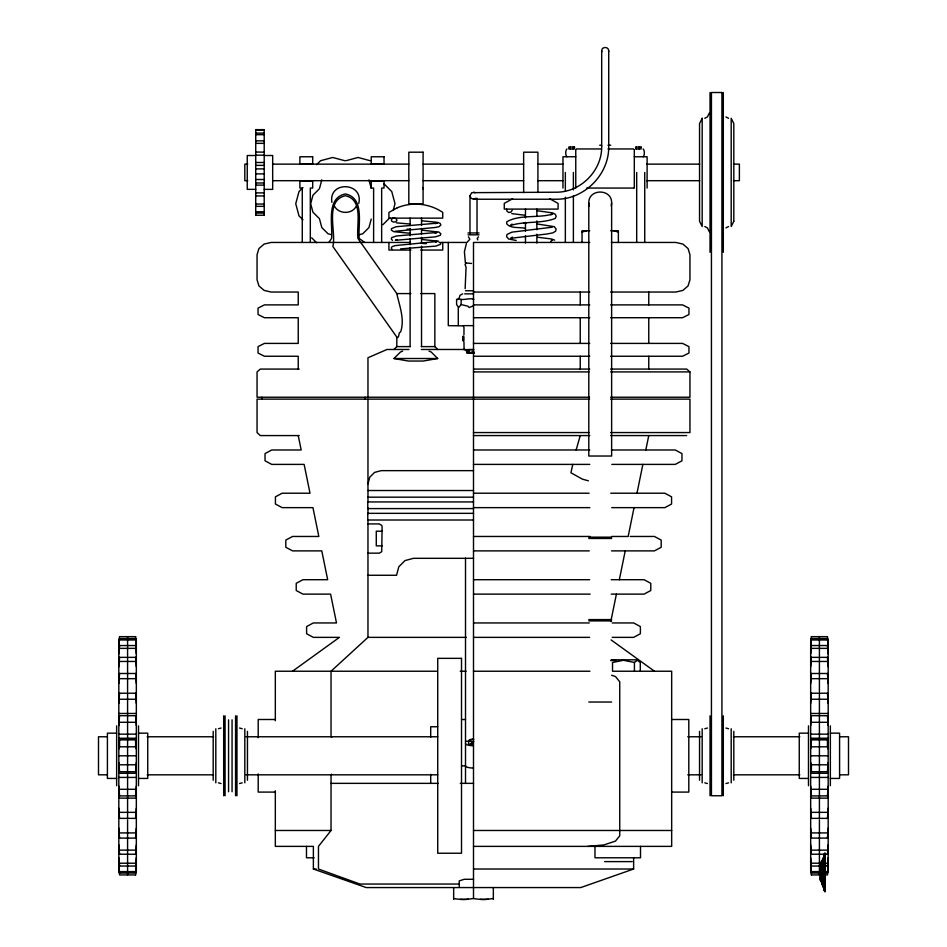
<?xml version="1.0" encoding="UTF-8"?>
<svg xmlns="http://www.w3.org/2000/svg" width="947" height="947" viewBox="0 0 947 947"><rect width="100%" height="100%" fill="white"/><g stroke="black" fill="none" stroke-linecap="round" stroke-linejoin="round"><path stroke-width="1.42" d="M582.05 242.444L582.05 230.737L589.732 230.737M824.435 872.305L824.281 887.185L824.281 853.993L824.281 890.914L824.068 872.459M820.351 875.691L820.22 880.272L820.209 864.552L820.315 865.522M824.139 869.239L824.281 857.722L824.435 868.979M822.86 863.853L822.73 884.131L822.541 864.232M118.825 738.778L119.559 739.879L119.559 746.804L118.825 749.018M136.332 715.731L119.559 715.672L118.825 725.509M118.825 762.584L119.559 771.71L118.825 772.811M118.825 786.081L119.559 795.918L136.332 795.871M136.332 725.509L135.599 715.672M136.332 749.018L135.599 746.804L135.599 739.879L136.332 738.778M136.332 772.811L135.599 771.71L136.332 762.584M135.599 795.918L136.332 786.081M828.175 715.731L811.401 715.672L810.668 725.509M810.668 738.778L811.401 739.879L810.668 749.018M810.668 762.584L811.401 764.785L811.401 771.71L810.668 772.811M810.668 786.081L811.401 795.918L828.175 795.871M828.175 749.018L827.441 746.804L827.441 739.879L828.175 738.778M828.175 725.509L827.441 715.672M828.175 772.811L827.441 771.71L828.175 762.584M827.441 795.918L828.175 786.081M136.332 694.423L135.599 693.216L119.559 693.216L118.825 703.337M118.825 808.264L119.559 818.374L135.599 818.374L136.332 817.166M136.332 703.337L135.599 693.216M135.599 818.374L136.332 808.264M828.175 694.423L827.441 693.216L811.401 693.216L810.668 703.337M810.668 808.264L811.401 818.374L827.441 818.374L828.175 817.166M828.175 703.337L827.441 693.216M827.441 818.374L828.175 808.264M136.332 675.803L135.599 673.495L119.559 673.495L118.825 683.45M118.825 828.152L119.559 838.095L135.599 838.095L136.332 835.787M136.332 683.45L135.599 673.495M135.599 838.095L136.332 828.152M828.175 675.803L827.441 673.495L811.401 673.495L810.668 683.45M810.668 828.152L811.401 838.095L827.441 838.095L828.175 835.787M828.175 683.45L827.441 673.495M827.441 838.095L828.175 828.152M136.332 660.675L135.599 657.36L119.559 657.36L118.825 666.724M118.825 844.866L119.559 854.23L135.599 854.23L136.332 850.915M136.332 666.724L135.599 657.36M135.599 854.23L136.332 844.866M828.175 660.675L827.441 657.36L811.401 657.36L810.668 666.724M810.668 844.866L811.401 854.23L827.441 854.23L828.175 850.915M828.175 666.724L827.441 657.36M827.441 854.23L828.175 844.866M136.332 649.701L135.599 645.546L119.559 645.546L118.825 653.892M118.825 857.698L119.559 866.043L135.599 866.043L136.332 861.888M136.332 653.892L135.599 645.546M135.599 866.043L136.332 857.698M828.175 649.701L827.441 645.546L811.401 645.546L810.668 653.892M810.668 857.698L811.401 866.043L827.441 866.043L828.175 861.888M828.175 653.892L827.441 645.546M827.441 866.043L828.175 857.698M136.332 643.38L135.599 638.538L119.559 638.538L118.825 645.511M118.825 866.079L119.559 873.051L135.599 873.051L136.332 868.221M136.332 645.511L135.599 638.538M135.599 873.051L136.332 866.079M828.175 643.38L827.441 638.538L811.401 638.538L810.668 645.511M810.668 866.079L811.401 873.051L827.441 873.051L828.175 868.221M828.175 645.511L827.441 638.538M827.441 873.051L828.175 866.079M601.688 145.921C602.375 170.638 580.345 192.774 555.617 192.205L471.748 192.667L469.984 195.721L469.984 233.779M601.688 146.027L601.688 50.901C601.487 46.344 608.909 46.344 608.72 50.901L608.72 146.134C609.394 174.461 584.181 199.793 555.853 199.237L473.5 199.237L471.014 198.207L469.984 195.721M608.601 51.813L608.72 50.901M358.712 203.569C364.05 182.084 328.266 180.546 331.9 202.386M588.797 203.06C588.241 188.394 612.188 188.394 611.632 203.06L611.632 456.028L588.797 456.028L588.797 203.06L589.188 206.008M611.241 206.008L611.632 203.06M135.599 874.933L136.332 869.63L136.332 641.959L135.599 636.656M440.757 242.787L440.544 244.326L435.798 246.102L400.593 248.872M811.401 636.656L810.668 641.959L810.668 869.63L811.401 874.933M118.825 643.38L119.559 638.538M810.668 643.38L811.401 638.538M118.825 649.701L119.559 645.546M810.668 649.701L811.401 645.546M610.803 621.504L616.402 594.124M619.338 579.706L625.221 550.882M634.052 507.639L628.169 536.464L611.655 536.464M636.988 493.221L642.871 464.397M645.818 449.979L648.766 435.573M572.757 464.397L570.946 472.79L582.358 479.135L588.395 480.816M118.825 660.675L119.559 657.36M810.668 660.675L811.401 657.36M319.541 188.346L321.814 179.859M371.224 219.077L368.951 227.564L362.737 233.767L358.499 234.903M393.218 210.447L395.017 203.712L391.762 191.578L383.866 183.682M367.969 483.858L369.732 477.252L374.574 472.411L381.179 470.647L473.5 470.647M576.155 449.979L580.239 435.573M824.908 852.809L824.967 891.956L824.671 853.614L824.612 890.938M118.825 675.803L119.559 673.495M810.668 675.803L811.401 673.495M823.902 856.005L823.902 889.008M823.843 856.195L823.677 888.381L823.843 859.651M458.987 298.269L460.088 295.251L462.681 293.854M466.338 243.734L464.409 251.701L465.403 262.982L471.559 263.444M468.528 741.477L470.387 741.371L472.245 742.484L472.245 744.981L468.528 743.963L468.528 741.477L469.523 739.974L473.607 739.335M822.292 859.959L822.292 884.829M709.339 113.072L707.421 116.907L704.793 118.316M822.114 860.314L822.174 884.534L821.878 860.764L821.866 883.788L821.866 866.008M118.825 694.423L119.559 693.216M810.668 694.423L811.401 693.216M328.846 242.444L331.58 238.466C332.906 224.617 325.697 198.053 345.383 193.934C365.068 198.053 357.859 224.617 359.185 238.466L364.737 242.444M512.185 210.364L510.93 212.14L508.776 212.507L506.988 211.252L506.621 209.098M356.25 206.268C351.515 215.289 336.623 214.069 333.687 204.256M331.675 774.173A19.271 2.521 -90 0 1 331.036 774.824L331.036 830.483L318.464 846.381L318.464 869.015L359.919 884.048L459.236 884.048M820.706 862.587L820.718 881.077M466.374 262.982L465.024 264.556L466.066 267.078L465.143 288.693M467.569 241.734L469.842 239.295L468.516 236.786M634.419 671.234L634.419 662.462L637.355 660.284L640.279 662.462L640.279 671.234M820.86 864.398L821.061 862.101L821.073 881.894L820.86 879.384M316.618 164.671L320.56 160.718L332.693 157.474L344.838 160.718M302.945 187.624L298.992 191.578L295.748 203.712L298.992 215.845L302.945 219.787M319.163 189.009L312.948 195.224L310.675 203.712L312.948 212.199L319.163 218.402M382.884 224.723L389.797 217.822M393.952 349.479L396.805 346.614L410.394 346.614M429.038 351.1L431.169 352.012L437.703 358.511L423.191 361.044L408.465 361.044L393.952 358.511L400.486 352.012L402.629 351.1M512.043 224.037L510.457 225.54C524.721 220.876 541.104 223.918 555.191 218.461L556.173 216.508L555.475 214.448L552.752 212.921L537.257 210.731M466.315 637.367L367.969 637.367L331.036 671.234L331.036 736.766A19.271 2.521 90 0 1 331.675 737.417M820.706 864.552L820.718 879.112M550.763 241.307L552.468 239.934L551.746 240.455M475.986 198.219L473.5 199.237M511.782 237.661L512.457 237.164L510.682 238.313L547.141 233.968L552.87 232.855L555.546 231.246L556.161 229.162L554.291 226.664L537.115 223.977M551.414 214.164L550.728 214.673L552.752 214.034C537.943 218.449 520.152 214.164 506.775 221.752L506.728 223.93C511.202 228.973 519.287 226.759 525.206 228.357M292.505 671.234L339.428 637.367L313.35 637.367L306.615 633.756L306.615 626.559L313.35 622.948L336.493 622.948L330.598 594.124L302.945 594.124L296.222 590.526L296.222 583.316L302.945 579.706L327.662 579.706L321.779 550.882L292.552 550.882L285.816 547.283L285.816 540.074L292.552 536.464L318.831 536.464L312.948 507.639L282.147 507.639L275.423 504.041L275.423 496.832L282.147 493.221L310.012 493.221L304.129 464.397L271.753 464.397L265.03 460.798L265.03 453.589L271.753 449.979L301.182 449.979L298.234 435.573M473.5 305.786L469.179 307.515L467.818 306.165L461.118 304.579L458.75 307.515L456.596 304.579L456.596 299.512L458.857 298.779C463.557 300.933 468.978 297.524 473.843 299.311M435.466 242.432L437.171 241.449L394.84 245.64M512.599 198.763L504.266 203.38L504.266 209.098L558.079 209.098L558.079 203.38L549.745 198.763M725.947 227.907L728.563 226.511M395.159 231.281L434.898 227.529L439.077 226.688L440.876 224.901L440.177 223.433L437.455 222.356L421.96 220.805M396.497 239.851L397.16 239.496L395.384 240.313L435.36 236.845L440.26 235.318L440.864 233.838L438.994 232.074L421.817 230.168M436.117 223.232L435.431 223.587L437.455 223.137L396.13 226.724L391.478 228.606L391.431 230.145L393.739 231.66L409.909 233.27M435.762 232.808L435.087 233.163L436.946 232.453L396.568 235.957L391.727 237.59L391.289 239.094L392.496 240.384M472.245 742.484L473.607 741.915M633.626 857.698L633.626 869.015L580.783 887.564L366.217 887.564L313.374 869.015L313.374 846.381L275.328 846.381L275.328 790.745M463.746 336.114L462.657 336.457L463.746 336.978M463.746 337.132L462.657 337.475L463.746 337.996M463.746 338.15L462.657 338.493L463.746 339.014M463.746 339.168L462.657 339.511L463.746 340.032M463.746 340.186L462.657 340.529L463.746 341.05M394.106 246.019L392.094 246.599L391.253 248.031L392.094 249.463M345.927 160.718L358.061 157.474L370.206 160.718M566.922 148.951C565.312 150.123 565.312 155.592 566.922 156.764M643.155 156.764C644.765 155.592 644.765 150.123 643.155 148.951M218.437 728.752L221.053 728.042M239.579 783.548L242.207 782.838M704.793 728.752L707.421 728.042M725.947 783.548L728.563 782.838M582.05 232.027L586.915 230.737M552.243 227.197L511.865 232.157L507.024 234.465L506.574 236.596L508.586 238.999L516.174 240.455M493.34 898.514L486.722 899.33A71.238 61.697 90 0 1 473.5 898.514L466.883 899.33A71.238 61.697 90 0 1 453.66 898.514M610.779 660.533L615.858 660.533M587.921 846.381L603.831 844.961L615.479 841.09L619.74 835.799L619.74 681.816L615.479 676.525L611.596 675.235M118.825 715.731L119.559 715.672M810.668 715.731L811.401 715.672M456.596 299.512L458.632 299.382M255.726 130.082L264.201 130.082M255.726 133.113L264.201 133.113M255.726 134.675L264.201 134.675M255.726 140.843L264.201 140.843M255.726 143.352L264.201 143.352M599.688 145.211L601.298 145.211M607.962 145.211L610.72 145.211M576.427 148.951L601.369 148.951M607.962 148.951L633.65 148.951M255.726 152.005L264.201 152.183M255.726 155.19L264.201 155.19M255.726 155.521L247.25 155.521L247.25 189.353L255.726 189.353M264.201 155.509L272.677 155.509L272.677 189.376L264.201 189.376M575.764 156.764L562.968 156.764L562.968 188.062M634.312 156.764L647.109 156.764L647.109 188.062M255.726 162.493L264.201 162.493M247.759 164.139L244.811 164.139L244.811 180.688L247.759 180.688M272.878 164.139L408.82 164.139M423.084 164.139L523.644 164.139M537.92 164.139L562.92 164.139M646.742 164.139L699.679 164.139M733.499 164.139L739.382 164.139L739.382 180.688L733.499 180.688M255.726 165.37L264.201 165.37M255.726 168.897L264.201 168.897M255.726 173.881L264.201 173.881M255.726 179.516L264.201 179.516M272.878 180.688L408.82 180.688M423.084 180.688L523.644 180.688M537.92 180.688L562.92 180.688M646.742 180.688L699.679 180.688M255.726 182.984L264.201 182.984M255.726 185.115L264.201 185.115M586.702 188.062L633.65 188.062M255.726 192.88L264.201 192.88M255.726 195.934L264.201 195.934M255.726 204.043L264.201 204.043M255.726 206.339L264.201 206.339M255.726 211.773L264.201 211.773M255.726 213.063L264.201 213.063M255.726 215.241L264.201 215.241M610.708 230.737L618.379 230.737L618.379 242.444M467.984 232.962L479.016 232.962M467.984 234.832L479.016 234.832M410.453 242.444L271.138 242.444L264.095 244.089L258.933 248.576L257.051 254.696L257.051 279.791L258.933 285.911L264.095 290.398L271.138 292.043L298.234 292.043L298.234 304.887L264.438 304.887L258.046 308.095L258.046 314.511L264.438 317.719L298.234 317.719L298.234 343.406L264.438 343.406L258.046 346.614L258.046 353.042L264.438 356.25L298.234 356.25L298.234 369.081M439.124 242.444L466.978 242.444M589.744 242.444L473.5 242.444L473.5 898.514M611.395 242.444L675.862 242.444L682.905 244.089L688.067 248.576L689.949 254.696L689.949 279.791L688.067 285.911L682.905 290.398L675.862 292.043L610.614 292.043M410.891 250.055L388.921 250.055L388.921 242.444M420.776 250.055L442.734 250.055L442.734 242.444M465.522 290.741L473.5 290.741M473.5 292.043L589.744 292.043M396.805 293.582C399.48 305.881 404.878 319.246 400.699 331.758L399.35 332.894L398.486 336.576L397.669 337.594L396.805 337.108L332.835 246.421C336.659 232.24 323.945 200.693 345.383 195.709C364.003 199.781 356.214 225.232 357.93 238.466L396.805 293.582L410.891 293.582M420.776 293.582L434.851 293.582L434.851 346.614L437.703 349.479M464.657 293.854L473.5 293.854M473.5 304.887L589.744 304.887M610.614 304.887L682.562 304.887L688.954 308.095L688.954 314.511L682.562 317.719L610.614 317.719M473.5 317.719L589.744 317.719M463.32 325.638L473.5 325.638M473.5 343.406L589.744 343.406M610.614 343.406L682.562 343.406L688.954 346.614L688.954 353.042L682.562 356.25L610.614 356.25M421.261 346.614L434.851 346.614M408.986 349.479L386.992 349.479L367.969 357.753L367.969 397.231M421.297 349.479L465.344 349.479M468.789 349.479L473.5 349.479M464.219 349.739L473.855 349.739M472.127 351.692L473.855 351.692M474.127 352.521L467.084 352.379L466.741 349.609M474.104 353.29L466.8 353.077L466.196 349.609L468.445 349.609L469.144 352.521M473.5 356.25L589.744 356.25M393.952 358.511L437.703 358.511M299.181 369.081L260.307 369.081L257.051 371.911L257.051 397.231L589.555 397.231M473.5 369.081L589.744 369.081M610.614 369.081L686.693 369.081L689.949 371.911L689.949 397.231L610.649 397.231M473.5 371.911L588.951 371.911M610.649 371.911L689.949 371.911M589.555 399.125L257.051 399.125L257.051 432.554L260.307 435.573L299.181 435.573M610.649 399.125L689.949 399.125L689.949 432.554L610.649 432.554M473.5 432.554L588.951 432.554M473.5 435.573L589.744 435.573M610.614 435.573L686.693 435.573M473.5 449.979L589.744 449.979M611.49 449.979L675.247 449.979L681.97 453.589L681.97 460.798L675.247 464.397L611.798 464.397M473.5 464.397L589.744 464.397M367.969 490.522L473.5 490.522M473.5 493.221L589.105 493.221M610.756 493.221L664.853 493.221L671.577 496.832L671.577 504.041L664.853 507.639L611.703 507.639M367.969 497.175L473.5 497.175M473.5 501.934L367.779 501.934L367.779 508.586L473.5 508.586M473.5 507.639L589.863 507.639M473.5 513.345L367.779 513.345L367.779 520.01L473.5 520.01M367.969 523.916L379.25 523.916L381.724 525.348L382.103 526.769L381.724 551.734L379.25 553.155L367.969 553.155M382.103 531.196L376.279 531.196L376.279 545.874L382.103 545.886M473.5 536.464L590.099 536.464M630.205 536.464L654.448 536.464L661.184 540.074L661.184 547.283L654.448 550.882L611.513 550.882M588.797 537.162L611.632 537.162M588.797 538.464L611.632 538.464M473.5 550.882L589.294 550.882M473.5 558.316L413.472 558.316L404.996 560.588L398.805 566.791L396.544 575.267L367.969 575.267M473.5 579.706L589.661 579.706M611.217 579.706L644.055 579.706L650.778 583.316L650.778 590.526L644.055 594.124L611.217 594.124M473.5 594.124L590.159 594.124M588.797 619.598L611.632 619.598M588.797 620.901L611.632 620.901M473.5 622.948L589.259 622.948M612.2 622.948L633.65 622.948L640.385 626.559L640.385 633.756L633.65 637.367L612.2 637.367M135.622 636.656L119.535 636.656L118.825 641.959L118.825 869.63L119.559 874.933L135.622 874.933M811.378 636.656L827.465 636.656L828.175 641.959L828.175 869.63L827.441 874.933L811.378 874.933M473.5 637.367L589.614 637.367M119.559 639.983L135.599 639.983M811.401 639.983L827.441 639.983M119.559 648.375L135.599 648.375M811.401 648.375L827.441 648.375M611.194 659.822L637.367 659.822M119.559 661.456L135.599 661.456M811.401 661.456L827.441 661.456M436.626 671.234L275.328 671.234L275.328 720.738M460.23 671.234L466.125 671.234M473.5 671.234L589.945 671.234M119.559 678.668L135.599 678.668M811.401 678.668L827.441 678.668M119.559 699.241L135.599 699.241M811.401 699.241L827.441 699.241M588.797 702.035L611.632 702.035M118.825 713.47L136.332 713.47M810.668 713.47L828.175 713.47M275.328 719.495L258.2 719.495L258.2 737.642M461.509 719.531L465.51 719.531M671.672 719.495L688.8 719.495L688.8 792.094L671.672 792.094M119.559 722.289L135.599 722.289M811.401 722.289L827.441 722.289M437.727 726.751L430.696 726.751L430.696 737.275M116.647 733.156L107.413 733.156L107.413 778.434L116.647 778.434M138.511 733.156L147.744 733.156L147.744 778.434L138.511 778.434M808.489 733.156L799.256 733.156L799.256 778.434L808.489 778.434M830.353 733.156L839.587 733.156L839.587 778.434L830.353 778.434M118.825 734.162L136.332 734.162M810.668 734.162L828.175 734.162M107.354 736.766L98.5 736.766L98.5 774.824L107.354 774.824M147.176 736.766L213.549 736.766M245.995 736.766L437.727 736.766M687.735 736.766L701.005 736.766M733.452 736.766L799.824 736.766M839.646 736.766L848.5 736.766L848.5 774.824L839.646 774.824M118.825 738.317L136.332 738.317M810.668 738.317L828.175 738.317M118.825 738.636L136.332 738.636M810.668 738.636L828.175 738.636M119.559 739.879L135.599 739.879M811.401 739.879L827.441 739.879M465.51 741.264L469.866 741.264M119.559 746.804L135.599 746.804M811.401 746.804L827.441 746.804M118.825 755.801L136.332 755.801M810.668 755.801L828.175 755.801M119.559 764.785L135.599 764.785M811.401 764.785L827.441 764.785M461.509 765.851L465.51 765.851A7.99 2.19 0 0 0 473.5 768.041M119.559 771.71L135.599 771.71M811.401 771.71L827.441 771.71M118.825 773.273L136.332 773.273M810.668 773.273L828.175 773.273M147.176 774.824L213.549 774.824M245.995 774.824L437.727 774.824M687.735 774.824L701.005 774.824M733.452 774.824L799.824 774.824M118.825 777.428L136.332 777.428M810.668 777.428L828.175 777.428M331.036 783.358L438.248 783.358M460.278 783.358L473.5 783.358M119.559 789.301L135.599 789.301M811.401 789.301L827.441 789.301M275.328 792.094L258.2 792.094L258.2 773.948M118.825 798.12L136.332 798.12M810.668 798.12L828.175 798.12M119.559 812.348L135.599 812.348M811.401 812.348L827.441 812.348M275.328 830.483L331.036 830.483M473.5 830.483L671.672 830.483M119.559 832.922L135.599 832.922M811.401 832.922L827.441 832.922M473.5 846.381L671.672 846.381L671.672 671.234L612.531 671.234L612.531 662.462L623.469 660.284L634.419 662.462M119.559 850.134L135.599 850.134M811.401 850.134L827.441 850.134M314.191 857.793L306.485 857.793L306.485 846.381M604.612 861.604L632.182 861.604M119.559 863.214L135.599 863.214M811.401 863.214L827.441 863.214M313.374 869.015L316.203 869.015M473.5 869.015L633.626 869.015M119.559 871.607L135.599 871.607M811.401 871.607L827.441 871.607M473.5 879.289L464.219 879.289L459.236 880.911L459.236 886.392M410.039 224.037L396.473 222.853M407.021 229.138L410.844 229.423M422.255 239.555L438.568 241.189M421.226 243.308L426.268 243.687M810.668 795.871L811.401 795.918M118.825 795.871L119.559 795.918M525.336 215.3L511.771 213.62M523.596 222.652L526.141 222.912M537.553 237.247L551.545 238.975L554.658 240.147M473.5 192.205L475.264 192.679M820.86 870.506L820.86 872.495M613.514 230.737L618.379 232.027M330.858 234.525L328.029 233.767L321.814 227.564L319.541 219.077M725.947 728.042L728.563 728.752M704.793 782.838L707.421 783.548M239.579 728.042L242.207 728.752M218.437 782.838L221.053 783.548M469.061 353.29L468.363 352.876M725.947 116.907L728.563 118.316M704.793 226.511L707.421 227.907L709.339 231.755M823.121 875.904L823.203 863.356M611.087 639.912L654.495 671.234M821.44 874.626L821.511 865.404M477.833 239.899L477.158 238.632L478.484 236.786M311.681 237.815L316.618 242.752M810.668 817.166L811.401 818.374M118.825 817.166L119.559 818.374M464.077 349.479L463.971 342.021M822.481 885.303L822.919 858.574L822.86 886.262M810.668 835.787L811.401 838.095M118.825 835.787L119.559 838.095M368.951 179.859L371.224 188.346M810.668 850.915L811.401 854.23M118.825 850.915L119.559 854.23M810.668 861.888L811.401 866.043M118.825 861.888L119.559 866.043M810.668 868.221L811.401 873.051M118.825 868.221L119.559 873.051M820.315 863.297L820.28 875.064M601.688 50.901L601.807 51.825M423.072 187.565L423.084 188.974M830.353 725.864L830.353 785.726M819.415 636.656L819.415 656.224M819.415 657.36L819.415 691.748M819.415 693.216L819.415 818.374M819.415 819.842L819.415 854.23M819.415 855.366L819.415 866.043M819.415 866.363L819.415 874.933M808.489 725.864L808.489 785.726M733.807 731.368L733.807 780.221M731.191 728.752L731.191 782.838M723.319 92.51L723.319 252.316M723.319 715.837L723.319 795.752M710.037 92.51L710.037 252.316M710.037 715.837L710.037 795.752M702.177 728.752L702.177 782.838M699.549 731.368L699.549 780.221M648.766 292.043L648.766 304.887M648.766 317.719L648.766 343.406M648.766 356.25L648.766 369.081M644.729 172.413L644.729 242.444M640.515 846.381L640.515 857.793L594.988 857.793L594.988 846.381M639.059 147.057L639.059 148.951M636.692 172.413L636.692 242.444M636.325 147.057L636.325 148.951M634.312 149.626L634.312 188.062M580.239 292.043L580.239 304.887M580.239 317.719L580.239 343.406M580.239 356.25L580.239 369.081M575.764 149.626L575.764 188.062M573.385 172.413L573.385 189.921M573.385 195.757L573.385 242.444M573.101 147.057L573.101 148.951M570.248 147.057L570.248 148.951M565.347 172.413L565.347 191.377M565.347 197.213L565.347 242.444M537.92 192.632L537.92 152.195L523.644 152.195L523.644 192.632M536.878 209.098L536.878 216.484M536.878 220.911L536.878 229.766M536.878 234.205L536.878 243.059M525.467 209.098L525.467 217.952M525.467 222.391L525.467 231.246M525.467 235.685L525.467 243.059M493.34 887.564L493.34 899.413M477.016 198.278L477.016 233.779M473.666 352.521L473.666 353.29M465.51 558.114L465.51 783.051M463.971 334.765L463.971 327.52L463.19 325.898L448.286 325.638L448.286 242.444M461.118 299.512L461.118 304.579M458.289 307.515L458.289 324.774M453.66 887.564L453.66 899.413M430.696 774.315L430.696 783.418M421.533 218.13L421.533 225.516M421.533 228.464L421.533 234.383M421.533 237.33L421.533 243.237M421.533 246.196L421.533 346.626M410.122 218.13L410.122 225.516M410.122 228.464L410.122 235.85M410.122 238.81L410.122 244.717M410.122 247.676L410.122 346.626M396.805 337.108L396.805 346.614M381.653 242.444L381.653 188.062L384.032 188.062L384.032 180.972L371.236 180.972L371.236 188.062L373.615 188.062L373.615 242.444M367.969 399.125L367.969 502.076M367.969 507.959L367.969 513.83M367.969 519.714L367.969 637.367M365.092 397.231L365.092 399.125M310.308 242.444L310.308 188.062L312.688 188.062L312.688 180.972L299.891 180.972L299.891 188.062L302.271 188.062L302.271 242.444M264.201 215.466L264.201 129.644L255.726 129.644L255.726 215.466M261.846 397.231L261.846 399.125M247.451 731.368L247.451 780.221M244.823 728.752L244.823 782.838M236.963 715.837L236.963 795.752M235.566 715.837L235.566 795.752M232.062 719.838L232.062 791.751M228.57 719.838L228.57 791.751M225.078 715.837L225.078 795.752M223.681 715.837L223.681 795.752M215.809 728.752L215.809 782.838M213.193 731.368L213.193 780.221M138.511 725.864L138.511 785.726M127.585 636.656L127.585 656.224M127.585 657.36L127.585 691.748M127.585 693.216L127.585 818.374M127.585 819.842L127.585 854.23M127.585 855.366L127.585 866.043M127.585 866.363L127.585 874.933M116.647 725.864L116.647 785.726M473.607 741.56A4.404 1.207 0 0 1 469.203 740.353A4.404 1.207 0 0 1 473.607 739.145M473.5 745.739A7.99 2.19 0 0 1 465.51 743.549M471.902 744.306A3.196 0.876 0 0 1 470.41 743.774M468.363 899.224A71.238 61.697 -90 0 1 460.278 899.33M488.202 899.224A71.238 61.697 -90 0 1 480.117 899.33M823.168 857.97L823.428 887.73L823.168 857.97M821.487 861.427L821.736 883.48L821.487 861.427M702.177 118.316L699.549 123.56L699.549 221.267L702.177 226.511L702.177 118.316M733.807 221.267L731.191 226.511L731.191 118.316L733.807 123.56L733.807 221.267M392.591 218.39L391.324 219.645L391.691 221.172L393.478 222.072L395.633 221.811L396.9 220.544L396.521 219.029L394.745 218.13L392.591 218.39M397.255 207.795L388.921 212.412L388.921 218.13L442.734 218.13L442.734 212.412C429.524 203.38 412.016 201.604 397.255 207.795M721.922 92.51L711.434 92.51L711.434 795.752L721.922 795.752L721.922 92.51M574.521 147.057L568.816 147.057L568.816 148.951L574.521 148.951L574.521 147.057M641.143 147.057L635.674 147.057L635.674 148.951L641.143 148.951L641.143 147.057M423.084 152.195L408.82 152.195L408.82 203.996L423.084 203.996L423.084 152.195M312.688 156.764L299.891 156.764L299.891 163.855L312.688 163.855L312.688 156.764M384.032 156.764L371.236 156.764L371.236 163.855L384.032 163.855L384.032 156.764M461.509 658.354L437.727 658.354L437.727 853.235L461.509 853.235L461.509 658.354"/></g></svg>
